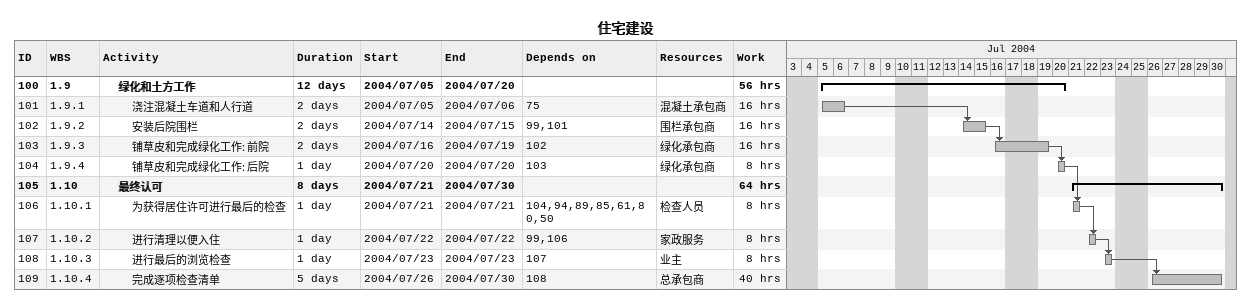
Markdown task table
住宅建设

| ID | WBS | Task | Duration | Start | Finish | Predecessors | Resources | Work (h) |
|---|---|---|---|---|---|---|---|---|
| 100 | 1.9 | **绿化和土方工作** | 12d | 2004-07-05 | 2004-07-20 |  |  | 56 |
| 101 | 1.9.1 | 浇注混凝土车道和人行道 | 2d | 2004-07-05 | 2004-07-06 | 75 | 混凝土承包商 | 16 |
| 102 | 1.9.2 | 安装后院围栏 | 2d | 2004-07-14 | 2004-07-15 | 99, 101 | 围栏承包商 | 16 |
| 103 | 1.9.3 | 铺草皮和完成绿化工作: 前院 | 2d | 2004-07-16 | 2004-07-19 | 102 | 绿化承包商 | 16 |
| 104 | 1.9.4 | 铺草皮和完成绿化工作: 后院 | 1d | 2004-07-20 | 2004-07-20 | 103 | 绿化承包商 | 8 |
| 105 | 1.10 | **最终认可** | 8d | 2004-07-21 | 2004-07-30 |  |  | 64 |
| 106 | 1.10.1 | 为获得居住许可进行最后的检查 | 1d | 2004-07-21 | 2004-07-21 | 104, 94, 89, 85, 61, 80, 50 | 检查人员 | 8 |
| 107 | 1.10.2 | 进行清理以便入住 | 1d | 2004-07-22 | 2004-07-22 | 99, 106 | 家政服务 | 8 |
| 108 | 1.10.3 | 进行最后的浏览检查 | 1d | 2004-07-23 | 2004-07-23 | 107 | 业主 | 8 |
| 109 | 1.10.4 | 完成逐项检查清单 | 5d | 2004-07-26 | 2004-07-30 | 108 | 总承包商 | 40 |
